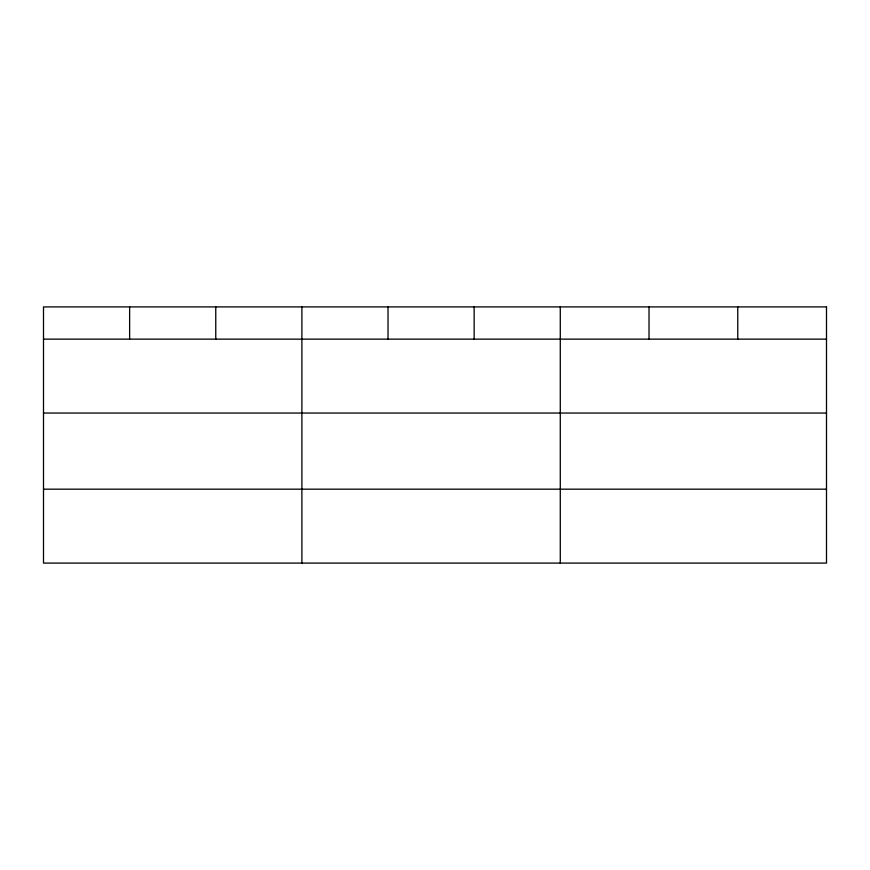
<?xml version="1.0" encoding="UTF-8"?>
<svg xmlns="http://www.w3.org/2000/svg" width="870" height="870" viewBox="0 0 870 870"><rect width="100%" height="100%" fill="white"/><g stroke="black" fill="none" stroke-linecap="round" stroke-linejoin="round"><path stroke-width="1.3" d="M43.5 339.137L826.5 339.137M43.5 413.043L826.5 413.043M43.5 489.179L826.5 489.179M737.76 306.914L737.76 339.137M649.02 306.914L649.02 339.137M560.28 306.914L560.28 563.086M474.15 306.914L474.15 339.137M388.02 306.914L388.02 339.137M301.89 306.914L301.89 563.086M215.76 306.914L215.76 339.137M129.63 306.914L129.63 339.137M826.5 306.914L43.5 306.914L43.5 563.086L826.5 563.086L826.5 306.914"/></g></svg>
